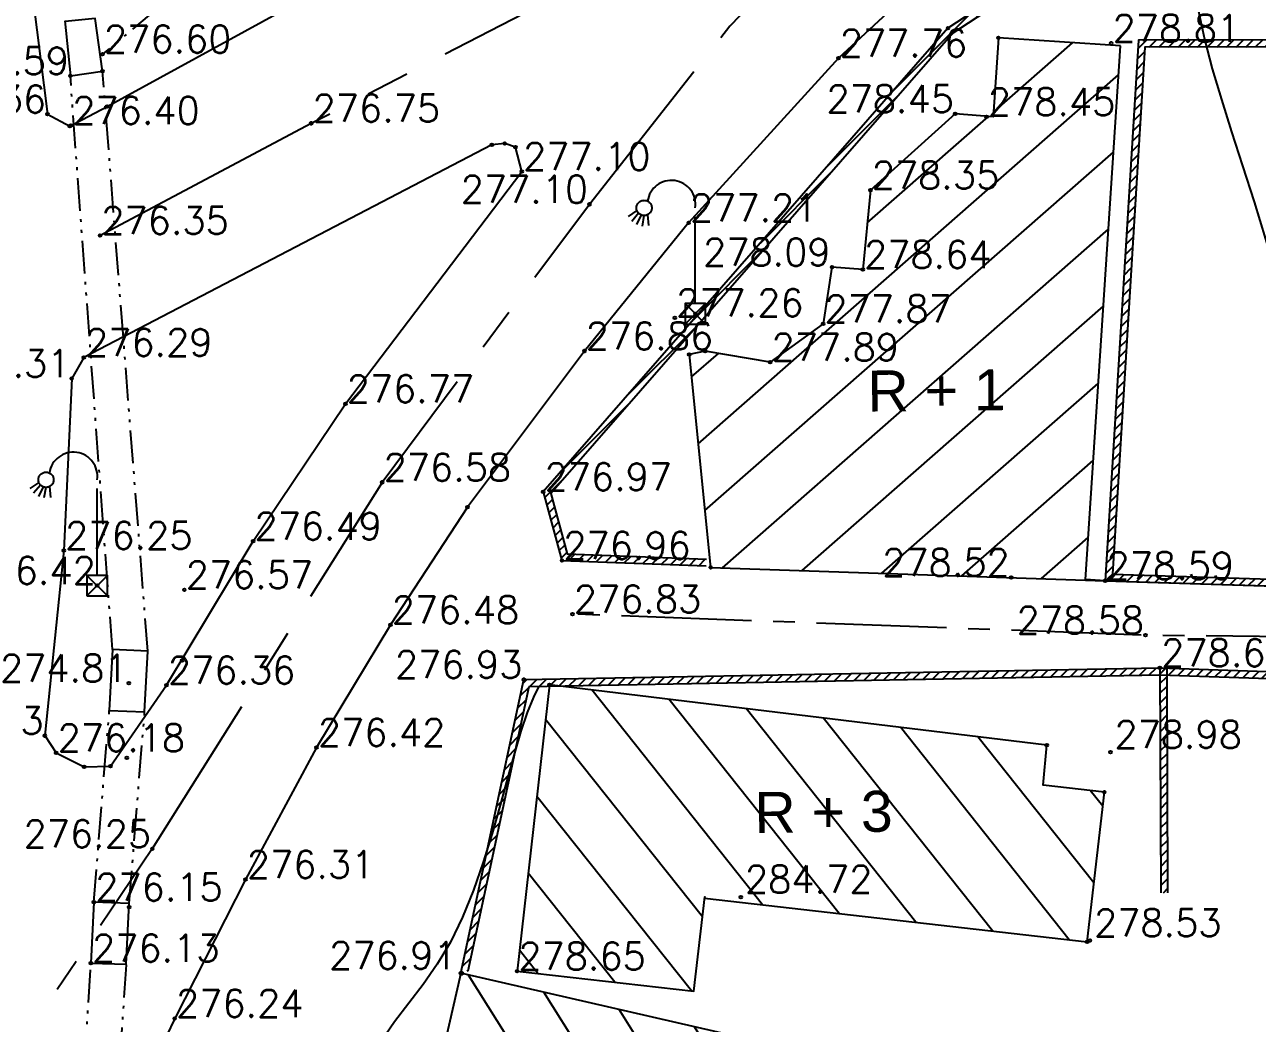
# Model space of a CAD drawing. Extents: x 524954 to 526204, y 9523489 to 9524010.
# Drawn here: x 525583.94 to 525629.09, y 9523744.16 to 9523780.72 of the extents above; entities that cross this region are included whole.
import ezdxf
from ezdxf.enums import TextEntityAlignment as Align

# ---------------------------------------------------------------- set-up
doc = ezdxf.new("R2010")
doc.units = 0
doc.header["$PDMODE"] = 33
doc.header["$PDSIZE"] = 0.1
for name, pattern in [('ACAD_ISO12W100', [21, 12, -3, 0, -3, 0, -3]), ('AXES2', [28.575, 19.05, -3.175, 3.175, -3.175]), ('CACHE2', [4.7625, 3.175, -1.5875])]:
    doc.linetypes.add(name, pattern=pattern)
for name, color, linetype in [('Axe_Piste', 3, 'AXES2'), ('Axe_Route_Existante', 1, 'AXES2'), ('Bati', 6, 'Continuous'), ('Bati_H', 1, 'Continuous'), ('Bord_Route_Existante', 6, 'Continuous'), ('Caniveau', 5, 'CACHE2'), ('Cloture', 7, 'Continuous'), ('CN_01_00', 3, 'Continuous'), ('Murs', 1, 'Continuous'), ('Réseau_Electrique', 1, 'CACHE2'), ('TopoAlt', 3, 'Continuous'), ('TOPOJIS', 7, 'Continuous'), ('Toponomie', 7, 'CACHE2')]:
    doc.layers.add(name, color=color, linetype=linetype)
doc.styles.add('Simplex 1.0', font='Simplex.shx', dxfattribs={"width": 0.99, "height": 1})
doc.styles.get("Standard").update_dxf_attribs({"font": 'arial.ttf'})
pattern_1 = [(45, (0, 0), (-0.1767766952966, 0.1767766952966), [])]

# ---------------------------------------------------------------- blocks, each defined once
blk = doc.blocks.new('TCPOINT M')
at = {"color": 0}
blk.add_point((0, 0), dxfattribs=at)
at = {"layer": 'TopoAlt', "style": 'Simplex 1.0', "width": 0.99}
blk.add_attdef('ALT', (0.15, 0.15), '', height=1, dxfattribs=at)
blk = doc.blocks.new('l006')
at = {"color": 0, "linetype": 'Continuous'}
for p, q in [((-0.374983, 0.374983), (0.374983, -0.374983)), ((0.374983, 0.374983), (-0.374983, -0.374983))]:
    blk.add_line(p, q, dxfattribs=at)
at = {"color": 0}
for points in [[(-2.13811, 3.780655), (-2.462092, 3.556373)], [(-2.076053, 3.680811), (-2.327604, 3.38372)], [(-1.982361, 3.616916), (-2.1506, 3.266515)], [(-1.751571, 3.624204), (-1.711147, 3.227417)], [(0, 0.374983), (0, 3.874983)], [(-1.881771, 3.595557), (-1.952051, 3.211468)]]:
    blk.add_lwpolyline(points, dxfattribs=at)
at = {"color": 0, "linetype": 'Continuous'}
blk.add_lwpolyline([(-0.374983, -0.374983), (0.374983, -0.374983), (0.374983, 0.374983), (-0.374983, 0.374983)], close=True, dxfattribs=at)
at = {"color": 0}
blk.add_circle((-1.875, 3.874983), 0.279508, dxfattribs=at)
blk.add_arc((-0.875, 3.999983), 0.883883, 351.869898, 171.869898, dxfattribs=at)

msp = doc.modelspace()

# ---------------------------------------------------------------- hatches: boundary and pattern name
at = {"layer": 'Bati_H'}
h = msp.add_hatch(dxfattribs=at)
h.set_pattern_fill('_U', color=256, scale=2, angle=221.238, style=0, pattern_type=0)
h.set_pattern_definition([(221.237998905, (0, 0), (1.31837664262, -1.5039557933), [])])
h.paths.add_polyline_path([(525624.078, 9523779.939), (525619.605, 9523780.233), (525619.416, 9523777.348), (525618.028, 9523777.449), (525614.921, 9523774.656), (525614.637, 9523771.757), (525613.511, 9523771.837), (525613.185, 9523769.762), (525611.249, 9523768.362), (525608.869, 9523768.768), (525608.279, 9523768.641), (525609.068, 9523760.853), (525623.52, 9523760.363), (525622.794, 9523760.411)])
h = msp.add_hatch(dxfattribs=at)
h.set_pattern_fill('_U', color=256, scale=2, angle=128.4931, style=0, pattern_type=0)
h.set_pattern_definition([(128.49306758, (0, 0), (-1.56536694277, -1.24483988306), [])])
h.paths.add_polyline_path([(525622.863, 9523747.148), (525623.488, 9523752.627), (525621.253, 9523752.882), (525621.386, 9523754.347), (525603.167, 9523756.557), (525601.975, 9523746.076), (525608.455, 9523745.337), (525608.849, 9523748.787), (525608.844, 9523748.747)])
h = msp.add_hatch(dxfattribs=at)
h.set_pattern_fill('_U', color=256, scale=2, angle=-57.9053, style=0, pattern_type=0)
h.set_pattern_definition([(302.094655599, (0, 0), (1.69434297035, 1.06263911976), [])])
h.paths.add_polyline_path([(525599.912, 9523745.998), (525597.057, 9523733.537), (525601.784, 9523732.425), (525601.462, 9523730.591), (525610.034, 9523728.699), (525610.268, 9523729.914), (525612.335, 9523729.591), (525612.088, 9523727.267), (525616.963, 9523726.333), (525617.241, 9523727.643), (525619.652, 9523739.262), (525622.884, 9523738.521), (525623.274, 9523740.188), (525623.374, 9523740.622)])
at = {"layer": 'Murs'}
h = msp.add_hatch(dxfattribs=at)
h.set_pattern_fill('_U', color=256, scale=0.25, angle=45, style=0, pattern_type=0)
h.set_pattern_definition(pattern_1)
h.paths.add_polyline_path([(525645.256, 9523798.548), (525617.76, 9523780.586), (525617.897, 9523780.376), (525645.393, 9523798.339)])
h = msp.add_hatch(dxfattribs=at)
h.set_pattern_fill('_U', color=256, scale=0.25, angle=45, style=0, pattern_type=0)
h.set_pattern_definition(pattern_1)
h.paths.add_polyline_path([(525617.76, 9523780.586), (525602.936, 9523763.617), (525603.622, 9523761.099), (525608.903, 9523760.904), (525608.912, 9523761.154), (525603.815, 9523761.342), (525603.213, 9523763.553), (525617.948, 9523780.421)])
h = msp.add_hatch(dxfattribs=at)
h.set_pattern_fill('_U', color=256, scale=0.25, angle=45, style=0, pattern_type=0)
h.set_pattern_definition(pattern_1)
h.paths.add_polyline_path([(525623.786, 9523760.605), (525641.561, 9523760.038), (525643.525, 9523779.913), (525624.973, 9523779.896)])
h.paths.add_polyline_path([(525623.52, 9523760.363), (525641.787, 9523759.781), (525643.801, 9523780.163), (525624.738, 9523780.146)], flags=0)
h = msp.add_hatch(dxfattribs=at)
h.set_pattern_fill('_U', color=256, scale=0.25, angle=45, style=0, pattern_type=0)
h.set_pattern_definition(pattern_1)
h.paths.add_polyline_path([(525599.957, 9523745.988), (525599.913, 9523746.002), (525602.221, 9523756.743), (525625.522, 9523757.171), (525647.974, 9523756.412), (525647.966, 9523756.162), (525625.52, 9523756.921), (525602.423, 9523756.496), (525600.187, 9523746.086)])
h = msp.add_hatch(dxfattribs=at)
h.set_pattern_fill('_U', color=256, scale=0.25, angle=45, style=0, pattern_type=0)
h.set_pattern_definition(pattern_1)
h.paths.add_polyline_path([(525625.522, 9523757.171), (525625.556, 9523748.944), (525625.806, 9523748.945), (525625.772, 9523757.172)])

# ---------------------------------------------------------------- linework, layer by layer
at = {"layer": 'Axe_Piste', "ltscale": 0.25, "flags": 128}
msp.add_lwpolyline([(525684.749, 9523807.949), (525683.714, 9523789.659), (525682.913, 9523779.613), (525681.339, 9523757.416), (525648.253, 9523758.096), (525624.991, 9523758.369), (525604.006, 9523759.142)], dxfattribs=at)
at = {"layer": 'Axe_Route_Existante', "ltscale": 0.5, "flags": 128}
for points in [[(525586.699, 9523773.004), (525594.438, 9523777.106), (525618.223, 9523789.407), (525625.013, 9523793.73), (525631.595, 9523797.596), (525637.632, 9523800.898), (525652.791, 9523807.42), (525669.106, 9523811.823), (525685.979, 9523814.884), (525693.088, 9523815.654), (525707.454, 9523816.694), (525717.039, 9523816.84), (525725.297, 9523816.644), (525729.698, 9523816.378), (525741.406, 9523815.177), (525741.84, 9523815.117), (525749.699, 9523813.877), (525775.145, 9523809.302), (525803.422, 9523804.201), (525817.048, 9523801.682), (525827.851, 9523799.771), (525839.056, 9523798.429), (525854.65, 9523797.376), (525870.172, 9523796.814), (525884.208, 9523797.02), (525899.003, 9523797.789), (525917.125, 9523799.773), (525932.341, 9523803.156), (525937.747, 9523804.809), (525941.803, 9523806.256), (525947.141, 9523808.768), (525964.848, 9523819.198), (525980.541, 9523832.453), (525991.817, 9523846.401), (526001.896, 9523863.645), (526032.968, 9523917.472), (526051.53, 9523951.634), (526076.259, 9523995.188)], [(525618.223, 9523789.407), (525609.774, 9523780.661), (525604.63, 9523774.14), (525597.039, 9523763.964), (525588.617, 9523750.547), (525585.129, 9523745.399)]]:
    msp.add_lwpolyline(points, dxfattribs=at)
at = {"layer": 'Bati', "flags": 128}
for points in [[(525624.078, 9523779.939), (525619.605, 9523780.233), (525619.416, 9523777.348), (525618.028, 9523777.449), (525614.921, 9523774.656), (525614.637, 9523771.757), (525613.511, 9523771.837), (525613.185, 9523769.762), (525611.249, 9523768.362), (525608.869, 9523768.768), (525608.279, 9523768.641), (525609.068, 9523760.853), (525623.52, 9523760.363), (525622.794, 9523760.411)], [(525622.863, 9523747.148), (525623.488, 9523752.627), (525621.253, 9523752.882), (525621.386, 9523754.347), (525603.167, 9523756.557), (525601.975, 9523746.076), (525608.455, 9523745.337), (525608.849, 9523748.787), (525608.844, 9523748.747)], [(525599.912, 9523745.998), (525597.057, 9523733.537), (525601.784, 9523732.425), (525601.462, 9523730.591), (525610.034, 9523728.699), (525610.268, 9523729.914), (525612.335, 9523729.591), (525612.088, 9523727.267), (525616.963, 9523726.333), (525617.241, 9523727.643), (525619.652, 9523739.262), (525622.884, 9523738.521), (525623.274, 9523740.188), (525623.374, 9523740.622)]]:
    msp.add_lwpolyline(points, close=True, dxfattribs=at)
at = {"layer": 'Bord_Route_Existante', "flags": 128}
for points in [[(525594.598, 9523781.903), (525594.981, 9523783.095), (525594.914, 9523784.312), (525594.415, 9523785.292), (525594.037, 9523785.668), (525592.903, 9523786.498), (525590.128, 9523788.527), (525588.449, 9523789.936), (525587.288, 9523791.494), (525585.625, 9523794.129), (525584.367, 9523796.72), (525582.885, 9523797.22), (525582.369, 9523796.455), (525582.387, 9523795.705), (525583.737, 9523785.652), (525584.777, 9523777.437), (525585.597, 9523777.001), (525586.96, 9523777.722), (525594.598, 9523781.903)], [(525618.283, 9523783.683), (525613.749, 9523779.488), (525608.261, 9523773.46), (525604.442, 9523768.771), (525600.158, 9523763.052), (525597.336, 9523758.749), (525594.632, 9523754.26), (525592.03, 9523749.428), (525589.436, 9523744.344), (525589.436, 9523744.344), (525585.171, 9523735.453), (525584.143, 9523733.012), (525584.093, 9523731.607), (525584.322, 9523730.96), (525585.444, 9523729.675), (525587.357, 9523727.99), (525589.036, 9523726.76), (525591.791, 9523725.333), (525594.184, 9523724.465), (525609.638, 9523723.915), (525609.642, 9523725.421)]]:
    msp.add_lwpolyline(points, dxfattribs=at)
msp.add_lwpolyline([(525586.104, 9523768.538), (525585.663, 9523767.77), (525585.371, 9523761.468), (525584.682, 9523754.693), (525585.099, 9523754.06), (525586.118, 9523753.555), (525587.085, 9523753.571), (525589.139, 9523756.539), (525592.309, 9523761.814), (525595.689, 9523766.839), (525602.149, 9523775.345), (525601.924, 9523776.238), (525601.523, 9523776.363), (525601.05, 9523776.314)], close=True, dxfattribs=at)
at = {"layer": 'Caniveau', "linetype": 'ACAD_ISO12W100', "ltscale": 0.1, "flags": 128}
for points in [[(525597.071, 9523789.257), (525594.037, 9523785.668), (525594.037, 9523785.668), (525586.797, 9523779.641)], [(525586.476, 9523748.601), (525587.041, 9523755.611)], [(525585.317, 9523728.854), (525586.361, 9523746.368)]]:
    msp.add_lwpolyline(points, dxfattribs=at)
at = {"layer": 'Caniveau', "linetype": 'ByBlock', "elevation": 276.6, "flags": 128}
msp.add_lwpolyline([(525585.417, 9523780.86), (525585.614, 9523778.841), (525586.795, 9523779.012), (525586.518, 9523780.944), (525585.419, 9523780.837)], dxfattribs=at)
at = {"layer": 'Caniveau', "linetype": 'ACAD_ISO12W100', "ltscale": 0.1, "elevation": 276.13, "flags": 128}
for points in [[(525588.452, 9523757.79), (525586.795, 9523779.012)], [(525587.156, 9523757.844), (525585.614, 9523778.841)], [(525587.772, 9523748.547), (525588.336, 9523755.566)], [(525587.654, 9523746.3), (525586.508, 9523728.822)]]:
    msp.add_lwpolyline(points, dxfattribs=at)
at = {"layer": 'Caniveau', "linetype": 'ByBlock', "elevation": 276.13, "flags": 128}
for points in [[(525587.041, 9523755.611), (525588.336, 9523755.566), (525588.452, 9523757.79), (525587.156, 9523757.844)], [(525586.361, 9523746.368), (525587.656, 9523746.322), (525587.772, 9523748.547), (525586.476, 9523748.601)]]:
    msp.add_lwpolyline(points, close=True, dxfattribs=at)
at = {"layer": 'Cloture'}
for p in [(525623.52, 9523760.363, 277.96), (525623.52, 9523760.363, 277.96), (525623.604, 9523760.361, 277.96), (525623.604, 9523760.361, 277.96)]:
    msp.add_line(p, (525623.786, 9523760.605, 277.96), dxfattribs=at)
at = {"layer": 'Cloture', "flags": 128}
for points in [[(525645.256, 9523798.548), (525617.76, 9523780.586)], [(525645.393, 9523798.339), (525617.897, 9523780.376)], [(525599.957, 9523745.988), (525599.913, 9523746.002), (525602.221, 9523756.743), (525625.522, 9523757.171), (525647.974, 9523756.412)], [(525600.187, 9523746.086), (525602.423, 9523756.496), (525625.52, 9523756.921), (525647.966, 9523756.162)], [(525625.522, 9523757.171), (525625.556, 9523748.944)], [(525625.772, 9523757.172), (525625.806, 9523748.945)]]:
    msp.add_lwpolyline(points, dxfattribs=at)
at = {"layer": 'Cloture', "elevation": 277.96, "flags": 128}
for points in [[(525617.76, 9523780.586), (525617.76, 9523780.586), (525602.936, 9523763.617), (525603.622, 9523761.099), (525608.903, 9523760.904)], [(525617.948, 9523780.421), (525603.213, 9523763.553), (525603.815, 9523761.342), (525608.912, 9523761.154)], [(525623.604, 9523760.361), (525641.787, 9523759.781), (525643.801, 9523780.163), (525624.738, 9523780.146), (525623.52, 9523760.363)]]:
    msp.add_lwpolyline(points, dxfattribs=at)
for points in [[(525623.52, 9523760.363), (525641.787, 9523759.781), (525643.801, 9523780.163), (525624.738, 9523780.146)], [(525623.786, 9523760.605), (525641.561, 9523760.038), (525643.525, 9523779.913), (525624.973, 9523779.896)], [(525623.786, 9523760.605), (525641.561, 9523760.038), (525643.525, 9523779.913), (525624.973, 9523779.896)]]:
    msp.add_lwpolyline(points, close=True, dxfattribs=at)
at = {"layer": 'CN_01_00', "flags": 128}
for points, elevation in [([(525626.932, 9523781.216), (525627.156, 9523780.185), (525627.441, 9523779.106), (525627.776, 9523777.976), (525628.15, 9523776.791), (525628.552, 9523775.546), (525628.97, 9523774.238), (525629.394, 9523772.863), (525629.813, 9523771.424), (525630.223, 9523769.947), (525630.619, 9523768.465), (525630.998, 9523767.013), (525631.355, 9523765.624), (525631.687, 9523764.33), (525631.99, 9523763.167), (525632.26, 9523762.165), (525632.494, 9523761.351), (525632.594, 9523761.03)], 279), ([(525602.758, 9523756.485), (525602.574, 9523756.099), (525602.351, 9523755.539), (525602.12, 9523754.859), (525601.88, 9523754.051), (525601.627, 9523753.137), (525601.355, 9523752.148), (525601.059, 9523751.114), (525600.735, 9523750.066), (525600.376, 9523749.033), (525599.978, 9523748.047), (525599.536, 9523747.138), (525599.048, 9523746.325), (525598.532, 9523745.588), (525598.007, 9523744.895), (525597.493, 9523744.215), (525597.012, 9523743.516)], 277)]:
    msp.add_lwpolyline(points, dxfattribs=dict(at, elevation=elevation))

# ---------------------------------------------------------------- block references
at = {"layer": 'Réseau_Electrique'}
for p in [(525608.506, 9523770.134, 276.42), (525586.598, 9523760.184, 276.42)]:
    msp.add_blockref('l006', p, dxfattribs=at)
at = {"layer": 'TOPOJIS'}
ref = msp.add_blockref('TCPOINT M', (525623.741, 9523780.033, 278.81), dxfattribs=at)
ref.add_attrib('ALT', '278.81', (525623.791, 9523780.083, 278.81), dxfattribs={"layer": 'TopoAlt', "height": 1, "style": 'Simplex 1.0', "width": 0.99})
ref = msp.add_blockref('TCPOINT M', (525586.797, 9523779.641, 276.6), dxfattribs=at)
ref.add_attrib('ALT', '276.60', (525586.847, 9523779.691, 276.6), dxfattribs={"layer": 'TopoAlt', "height": 1, "style": 'Simplex 1.0', "width": 0.99})
ref = msp.add_blockref('TCPOINT M', (525613.749, 9523779.488, 277.76), dxfattribs=at)
ref.add_attrib('ALT', '277.76', (525613.799, 9523779.538, 277.76), dxfattribs={"layer": 'TopoAlt', "height": 1, "style": 'Simplex 1.0', "width": 0.99})
for p in [(525617.76, 9523780.586, 277.96), (525619.605, 9523780.233, 278.74), (525586.795, 9523779.012, 276.6), (525586.96, 9523777.722, 276.44), (525585.597, 9523777.001, 276.39), (525601.05, 9523776.314, 277.07), (525601.523, 9523776.363, 277.12), (525601.924, 9523776.238, 277.11), (525608.506, 9523770.134, 277.63), (525608.279, 9523768.641, 277.77), (525608.869, 9523768.768, 277.83), (525600.158, 9523763.052, 276.59), (525609.068, 9523760.853), (525589.714, 9523757.447, 276.39), (525603.167, 9523756.557), (525621.386, 9523754.347), (525587.68, 9523753.884, 276.27), (525586.118, 9523753.555, 276.23), (525587.085, 9523753.571, 276.27), (525623.488, 9523752.627), (525587.77, 9523748.417, 276.23), (525622.863, 9523747.148), (525599.958, 9523745.992, 276.91)]:
    msp.add_blockref('TCPOINT M', p, dxfattribs=at)
ref = msp.add_blockref('TCPOINT M', (525585.614, 9523778.841, 276.59), dxfattribs=at)
ref.add_attrib('ALT', '276.59', dxfattribs={"layer": 'TopoAlt', "height": 1, "style": 'Simplex 1.0', "width": 0.99}).set_placement((525585.564, 9523778.891, 276.59), align=Align.RIGHT)
ref = msp.add_blockref('TCPOINT M', (525584.777, 9523777.437, 276.36), dxfattribs=at)
ref.add_attrib('ALT', '276.36', dxfattribs={"layer": 'TopoAlt', "height": 1, "style": 'Simplex 1.0', "width": 0.99}).set_placement((525584.727, 9523777.487, 276.36), align=Align.RIGHT)
ref = msp.add_blockref('TCPOINT M', (525585.636, 9523777.023, 276.4), dxfattribs=at)
ref.add_attrib('ALT', '276.40', (525585.686, 9523777.073, 276.4), dxfattribs={"layer": 'TopoAlt', "height": 1, "style": 'Simplex 1.0', "width": 0.99})
ref = msp.add_blockref('TCPOINT M', (525594.438, 9523777.106, 276.75), dxfattribs=at)
ref.add_attrib('ALT', '276.75', (525594.488, 9523777.156, 276.75), dxfattribs={"layer": 'TopoAlt', "height": 1, "style": 'Simplex 1.0', "width": 0.99})
ref = msp.add_blockref('TCPOINT M', (525618.028, 9523777.449, 278.45), dxfattribs=at)
ref.add_attrib('ALT', '278.45', dxfattribs={"layer": 'TopoAlt', "height": 1, "style": 'Simplex 1.0', "width": 0.99}).set_placement((525617.978, 9523777.499, 278.45), align=Align.RIGHT)
ref = msp.add_blockref('TCPOINT M', (525619.172, 9523777.342, 278.45), dxfattribs=at)
ref.add_attrib('ALT', '278.45', (525619.222, 9523777.392, 278.45), dxfattribs={"layer": 'TopoAlt', "height": 1, "style": 'Simplex 1.0', "width": 0.99})
ref = msp.add_blockref('TCPOINT M', (525602.149, 9523775.345, 277.1), dxfattribs=at)
ref.add_attrib('ALT', '277.10', (525602.199, 9523775.395, 277.1), dxfattribs={"layer": 'TopoAlt', "height": 1, "style": 'Simplex 1.0', "width": 0.99})
ref = msp.add_blockref('TCPOINT M', (525614.921, 9523774.656, 278.35), dxfattribs=at)
ref.add_attrib('ALT', '278.35', (525614.971, 9523774.706, 278.35), dxfattribs={"layer": 'TopoAlt', "height": 1, "style": 'Simplex 1.0', "width": 0.99})
ref = msp.add_blockref('TCPOINT M', (525604.63, 9523774.14, 277.1), dxfattribs=at)
ref.add_attrib('ALT', '277.10', dxfattribs={"layer": 'TopoAlt', "height": 1, "style": 'Simplex 1.0', "width": 0.99}).set_placement((525604.58, 9523774.19, 277.1), align=Align.RIGHT)
ref = msp.add_blockref('TCPOINT M', (525608.261, 9523773.46, 277.21), dxfattribs=at)
ref.add_attrib('ALT', '277.21', (525608.311, 9523773.51, 277.21), dxfattribs={"layer": 'TopoAlt', "height": 1, "style": 'Simplex 1.0', "width": 0.99})
ref = msp.add_blockref('TCPOINT M', (525586.699, 9523773.004, 276.35), dxfattribs=at)
ref.add_attrib('ALT', '276.35', (525586.749, 9523773.054, 276.35), dxfattribs={"layer": 'TopoAlt', "height": 1, "style": 'Simplex 1.0', "width": 0.99})
ref = msp.add_blockref('TCPOINT M', (525613.511, 9523771.837, 278.09), dxfattribs=at)
ref.add_attrib('ALT', '278.09', dxfattribs={"layer": 'TopoAlt', "height": 1, "style": 'Simplex 1.0', "width": 0.99}).set_placement((525613.461, 9523771.887, 278.09), align=Align.RIGHT)
ref = msp.add_blockref('TCPOINT M', (525614.637, 9523771.757, 278.64), dxfattribs=at)
ref.add_attrib('ALT', '278.64', (525614.687, 9523771.807, 278.64), dxfattribs={"layer": 'TopoAlt', "height": 1, "style": 'Simplex 1.0', "width": 0.99})
ref = msp.add_blockref('TCPOINT M', (525607.753, 9523769.986, 277.26), dxfattribs=at)
ref.add_attrib('ALT', '277.26', (525607.803, 9523770.036, 277.26), dxfattribs={"layer": 'TopoAlt', "height": 1, "style": 'Simplex 1.0', "width": 0.99})
ref = msp.add_blockref('TCPOINT M', (525613.185, 9523769.762, 277.87), dxfattribs=at)
ref.add_attrib('ALT', '277.87', (525613.235, 9523769.812, 277.87), dxfattribs={"layer": 'TopoAlt', "height": 1, "style": 'Simplex 1.0', "width": 0.99})
ref = msp.add_blockref('TCPOINT M', (525586.104, 9523768.538, 276.29), dxfattribs=at)
ref.add_attrib('ALT', '276.29', (525586.154, 9523768.588, 276.29), dxfattribs={"layer": 'TopoAlt', "height": 1, "style": 'Simplex 1.0', "width": 0.99})
ref = msp.add_blockref('TCPOINT M', (525604.442, 9523768.771, 276.86), dxfattribs=at)
ref.add_attrib('ALT', '276.86', (525604.492, 9523768.821, 276.86), dxfattribs={"layer": 'TopoAlt', "height": 1, "style": 'Simplex 1.0', "width": 0.99})
ref = msp.add_blockref('TCPOINT M', (525611.249, 9523768.362, 277.89), dxfattribs=at)
ref.add_attrib('ALT', '277.89', (525611.299, 9523768.412, 277.89), dxfattribs={"layer": 'TopoAlt', "height": 1, "style": 'Simplex 1.0', "width": 0.99})
ref = msp.add_blockref('TCPOINT M', (525585.663, 9523767.77, 276.31), dxfattribs=at)
ref.add_attrib('ALT', '276.31', dxfattribs={"layer": 'TopoAlt', "height": 1, "style": 'Simplex 1.0', "width": 0.99}).set_placement((525585.613, 9523767.82, 276.31), align=Align.RIGHT)
ref = msp.add_blockref('TCPOINT M', (525595.689, 9523766.839, 276.77), dxfattribs=at)
ref.add_attrib('ALT', '276.77', (525595.739, 9523766.889, 276.77), dxfattribs={"layer": 'TopoAlt', "height": 1, "style": 'Simplex 1.0', "width": 0.99})
ref = msp.add_blockref('TCPOINT M', (525597.039, 9523763.964, 276.58), dxfattribs=at)
ref.add_attrib('ALT', '276.58', (525597.089, 9523764.014, 276.58), dxfattribs={"layer": 'TopoAlt', "height": 1, "style": 'Simplex 1.0', "width": 0.99})
ref = msp.add_blockref('TCPOINT M', (525602.936, 9523763.617, 276.97), dxfattribs=at)
ref.add_attrib('ALT', '276.97', (525602.986, 9523763.667, 276.97), dxfattribs={"layer": 'TopoAlt', "height": 1, "style": 'Simplex 1.0', "width": 0.99})
ref = msp.add_blockref('TCPOINT M', (525592.309, 9523761.814, 276.49), dxfattribs=at)
ref.add_attrib('ALT', '276.49', (525592.359, 9523761.864, 276.49), dxfattribs={"layer": 'TopoAlt', "height": 1, "style": 'Simplex 1.0', "width": 0.99})
ref = msp.add_blockref('TCPOINT M', (525585.371, 9523761.468, 276.25), dxfattribs=at)
ref.add_attrib('ALT', '276.25', (525585.421, 9523761.518, 276.25), dxfattribs={"layer": 'TopoAlt', "height": 1, "style": 'Simplex 1.0', "width": 0.99})
ref = msp.add_blockref('TCPOINT M', (525603.622, 9523761.099, 276.96), dxfattribs=at)
ref.add_attrib('ALT', '276.96', (525603.672, 9523761.149, 276.96), dxfattribs={"layer": 'TopoAlt', "height": 1, "style": 'Simplex 1.0', "width": 0.99})
ref = msp.add_blockref('TCPOINT M', (525620.071, 9523760.479, 278.52), dxfattribs=at)
ref.add_attrib('ALT', '278.52', dxfattribs={"layer": 'TopoAlt', "height": 1, "style": 'Simplex 1.0', "width": 0.99}).set_placement((525620.021, 9523760.529, 278.52), align=Align.RIGHT)
ref = msp.add_blockref('TCPOINT M', (525623.52, 9523760.363, 278.59), dxfattribs=at)
ref.add_attrib('ALT', '278.59', (525623.57, 9523760.413, 278.59), dxfattribs={"layer": 'TopoAlt', "height": 1, "style": 'Simplex 1.0', "width": 0.99})
ref = msp.add_blockref('TCPOINT M', (525586.598, 9523760.184, 276.42), dxfattribs=at)
ref.add_attrib('ALT', '276.42', dxfattribs={"layer": 'TopoAlt', "height": 1, "style": 'Simplex 1.0', "width": 0.99}).set_placement((525586.548, 9523760.234, 276.42), align=Align.RIGHT)
ref = msp.add_blockref('TCPOINT M', (525589.79, 9523760.028, 276.57), dxfattribs=at)
ref.add_attrib('ALT', '276.57', (525589.84, 9523760.078, 276.57), dxfattribs={"layer": 'TopoAlt', "height": 1, "style": 'Simplex 1.0', "width": 0.99})
ref = msp.add_blockref('TCPOINT M', (525604.006, 9523759.142, 276.83), dxfattribs=at)
ref.add_attrib('ALT', '276.83', (525604.056, 9523759.192, 276.83), dxfattribs={"layer": 'TopoAlt', "height": 1, "style": 'Simplex 1.0', "width": 0.99})
ref = msp.add_blockref('TCPOINT M', (525597.336, 9523758.749, 276.48), dxfattribs=at)
ref.add_attrib('ALT', '276.48', (525597.386, 9523758.799, 276.48), dxfattribs={"layer": 'TopoAlt', "height": 1, "style": 'Simplex 1.0', "width": 0.99})
ref = msp.add_blockref('TCPOINT M', (525624.991, 9523758.369, 278.58), dxfattribs=at)
ref.add_attrib('ALT', '278.58', dxfattribs={"layer": 'TopoAlt', "height": 1, "style": 'Simplex 1.0', "width": 0.99}).set_placement((525624.941, 9523758.419, 278.58), align=Align.RIGHT)
ref = msp.add_blockref('TCPOINT M', (525625.522, 9523757.171, 278.64), dxfattribs=at)
ref.add_attrib('ALT', '278.64', (525625.572, 9523757.221, 278.64), dxfattribs={"layer": 'TopoAlt', "height": 1, "style": 'Simplex 1.0', "width": 0.99})
ref = msp.add_blockref('TCPOINT M', (525602.221, 9523756.743, 276.93), dxfattribs=at)
ref.add_attrib('ALT', '276.93', dxfattribs={"layer": 'TopoAlt', "height": 1, "style": 'Simplex 1.0', "width": 0.99}).set_placement((525602.171, 9523756.793, 276.93), align=Align.RIGHT)
ref = msp.add_blockref('TCPOINT M', (525587.758, 9523756.611, 274.81), dxfattribs=at)
ref.add_attrib('ALT', '274.81', dxfattribs={"layer": 'TopoAlt', "height": 1, "style": 'Simplex 1.0', "width": 0.99}).set_placement((525587.708, 9523756.661, 274.81), align=Align.RIGHT)
ref = msp.add_blockref('TCPOINT M', (525589.139, 9523756.539, 276.36), dxfattribs=at)
ref.add_attrib('ALT', '276.36', (525589.189, 9523756.589, 276.36), dxfattribs={"layer": 'TopoAlt', "height": 1, "style": 'Simplex 1.0', "width": 0.99})
ref = msp.add_blockref('TCPOINT M', (525584.682, 9523754.693, 276.13), dxfattribs=at)
ref.add_attrib('ALT', '276.13', dxfattribs={"layer": 'TopoAlt', "height": 1, "style": 'Simplex 1.0', "width": 0.99}).set_placement((525584.632, 9523754.743, 276.13), align=Align.RIGHT)
ref = msp.add_blockref('TCPOINT M', (525585.099, 9523754.06, 276.18), dxfattribs=at)
ref.add_attrib('ALT', '276.18', (525585.149, 9523754.11, 276.18), dxfattribs={"layer": 'TopoAlt', "height": 1, "style": 'Simplex 1.0', "width": 0.99})
ref = msp.add_blockref('TCPOINT M', (525594.632, 9523754.26, 276.42), dxfattribs=at)
ref.add_attrib('ALT', '276.42', (525594.682, 9523754.31, 276.42), dxfattribs={"layer": 'TopoAlt', "height": 1, "style": 'Simplex 1.0', "width": 0.99})
ref = msp.add_blockref('TCPOINT M', (525623.71, 9523754.087, 278.982), dxfattribs=at)
ref.add_attrib('ALT', '278.98', (525623.86, 9523754.237, 278.982), dxfattribs={"layer": 'TopoAlt', "height": 1, "style": 'Simplex 1.0', "width": 0.99})
ref = msp.add_blockref('TCPOINT M', (525588.617, 9523750.547, 276.25), dxfattribs=at)
ref.add_attrib('ALT', '276.25', dxfattribs={"layer": 'TopoAlt', "height": 1, "style": 'Simplex 1.0', "width": 0.99}).set_placement((525588.567, 9523750.597, 276.25), align=Align.RIGHT)
ref = msp.add_blockref('TCPOINT M', (525592.03, 9523749.428, 276.31), dxfattribs=at)
ref.add_attrib('ALT', '276.31', (525592.08, 9523749.478, 276.31), dxfattribs={"layer": 'TopoAlt', "height": 1, "style": 'Simplex 1.0', "width": 0.99})
ref = msp.add_blockref('TCPOINT M', (525586.476, 9523748.601, 276.15), dxfattribs=at)
ref.add_attrib('ALT', '276.15', (525586.526, 9523748.651, 276.15), dxfattribs={"layer": 'TopoAlt', "height": 1, "style": 'Simplex 1.0', "width": 0.99})
ref = msp.add_blockref('TCPOINT M', (525610.176, 9523748.784, 284.717), dxfattribs=at)
ref.add_attrib('ALT', '284.72', (525610.326, 9523748.934, 284.717), dxfattribs={"layer": 'TopoAlt', "height": 1, "style": 'Simplex 1.0', "width": 0.99})
ref = msp.add_blockref('TCPOINT M', (525622.963, 9523747.195, 278.527), dxfattribs=at)
ref.add_attrib('ALT', '278.53', (525623.113, 9523747.345, 278.527), dxfattribs={"layer": 'TopoAlt', "height": 1, "style": 'Simplex 1.0', "width": 0.99})
ref = msp.add_blockref('TCPOINT M', (525586.361, 9523746.368, 276.13), dxfattribs=at)
ref.add_attrib('ALT', '276.13', (525586.411, 9523746.418, 276.13), dxfattribs={"layer": 'TopoAlt', "height": 1, "style": 'Simplex 1.0', "width": 0.99})
ref = msp.add_blockref('TCPOINT M', (525599.912, 9523745.998, 276.91), dxfattribs=at)
ref.add_attrib('ALT', '276.91', dxfattribs={"layer": 'TopoAlt', "height": 1, "style": 'Simplex 1.0', "width": 0.99}).set_placement((525599.762, 9523746.148, 276.91), align=Align.RIGHT)
ref = msp.add_blockref('TCPOINT M', (525601.975, 9523746.076, 278.65), dxfattribs=at)
ref.add_attrib('ALT', '278.65', (525602.025, 9523746.126, 278.65), dxfattribs={"layer": 'TopoAlt', "height": 1, "style": 'Simplex 1.0', "width": 0.99})
ref = msp.add_blockref('TCPOINT M', (525589.436, 9523744.344, 276.24), dxfattribs=at)
ref.add_attrib('ALT', '276.24', (525589.486, 9523744.394, 276.24), dxfattribs={"layer": 'TopoAlt', "height": 1, "style": 'Simplex 1.0', "width": 0.99})

# ---------------------------------------------------------------- texts
at = {"layer": 'Toponomie', "char_height": 1.5, "width": 31.0395, "attachment_point": 1, "rotation": 0.603}
for s, insert in [('\\pi13.261;R + 1', (525601.542, 9523767.915)), ('\\pi13.116;R + 3', (525597.546, 9523752.488))]:
    msp.add_mtext(s, dxfattribs=dict(at, insert=insert))

doc.saveas('drawing.dxf')
